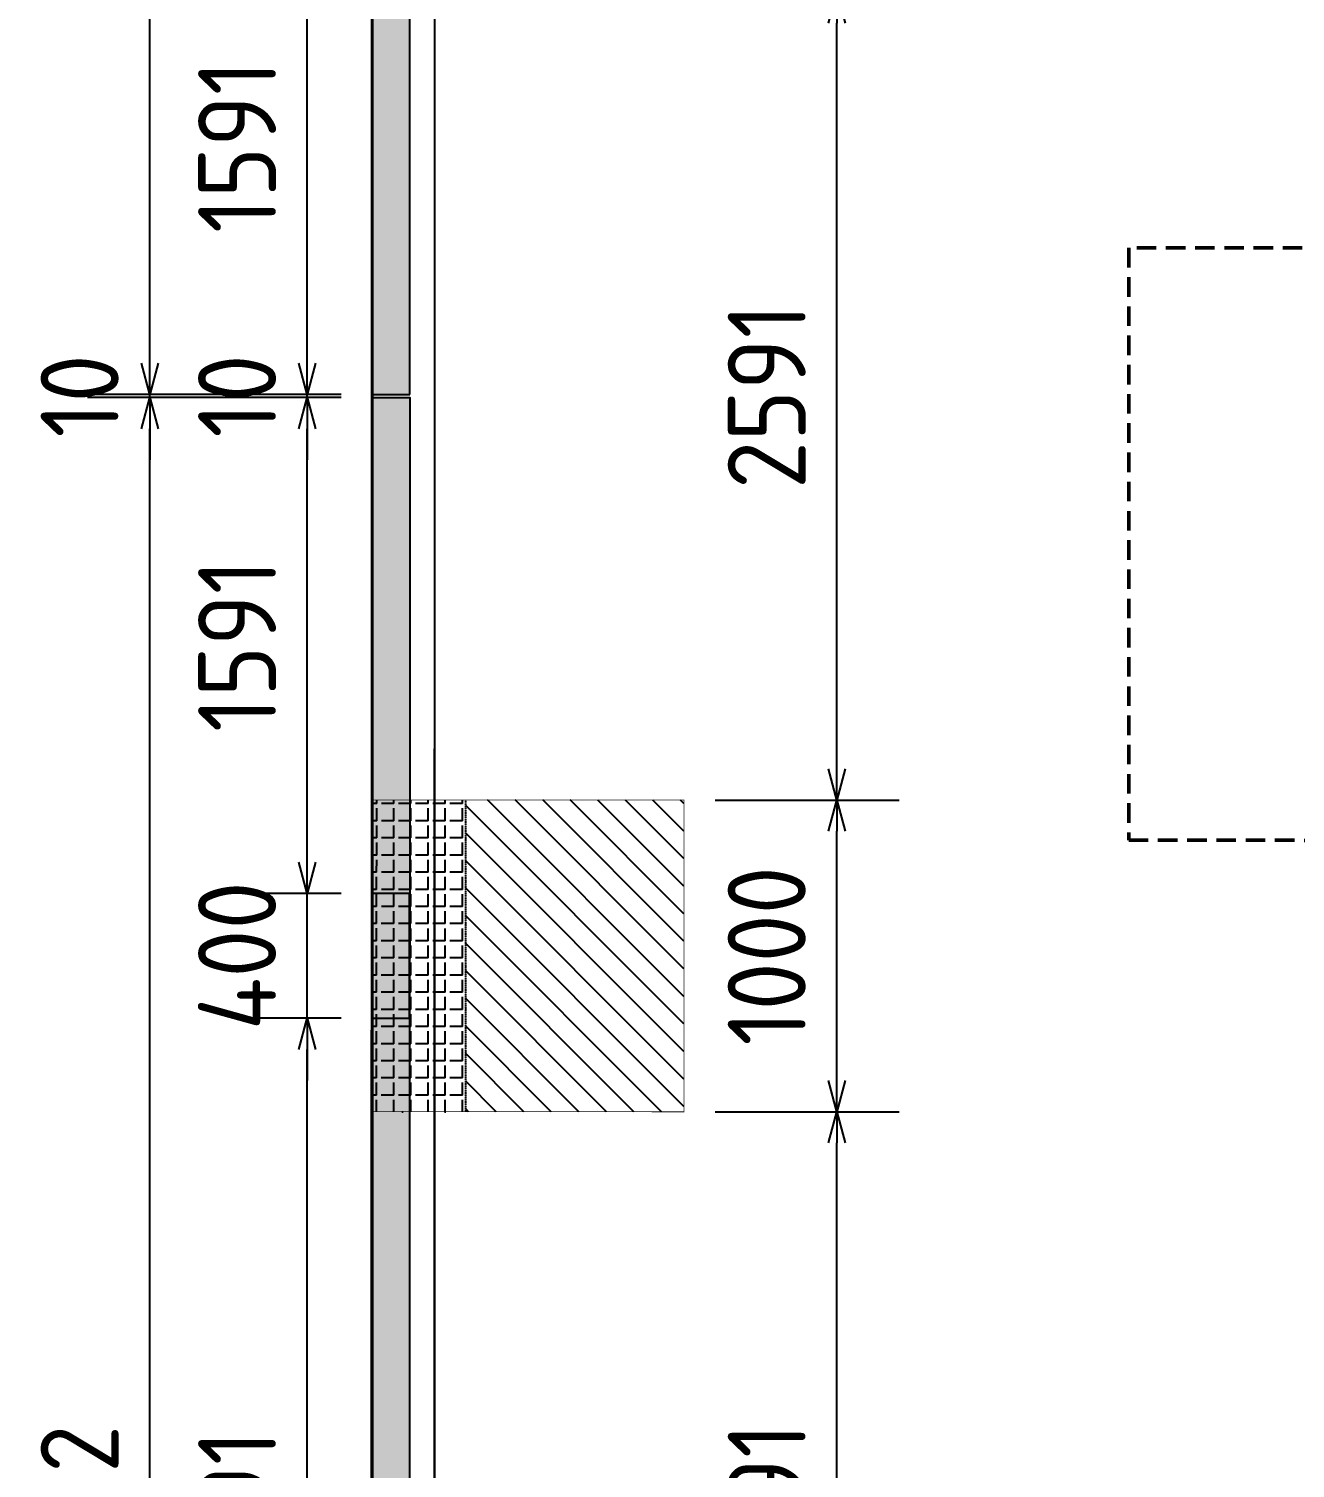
# Model space of a CAD drawing. Header units: centimetres. Extents: x -6122352 to 6876996, y -1694241 to 2592194.
# Drawn here: x 3331 to 7393, y -50972 to -46355 of the extents above; entities that cross this region are included whole.
import ezdxf
from ezdxf.xclip import XClip

# ---------------------------------------------------------------- set-up
doc = ezdxf.new("R2010")
doc.units = ezdxf.units.CM
doc.header["$MEASUREMENT"] = 0
doc.header["$XCLIPFRAME"] = 2
doc.header["$PDMODE"] = 66
doc.header["$PDSIZE"] = 100
doc.linetypes.add('CENTER', pattern=[2, 1.25, -0.25, 0.25, -0.25])
doc.linetypes.add('DASHED2', pattern=[0.375, 0.25, -0.125])
doc.layers.get('Defpoints').update_dxf_attribs({"color": 255, "linetype": 'CENTER'})
for name, color, linetype, lineweight, true_color in [('08-Compound Wall-2', 6, 'Continuous', 25, 0xff00ff), ('23585-XR-AR-DAMAC PLOT LIMITS$0$1-End units', 7, 'Continuous', 5, 0xf8991e), ('23585-XR-AR-DAMAC PLOT LIMITS$0$1-Open Space', 7, 'Continuous', 5, 0x90cf5a)]:
    doc.layers.add(name, color=color, linetype=linetype, lineweight=lineweight, true_color=true_color)
doc.layers.add('@ Foundations', color=4, linetype='DASHED2', lineweight=50)
doc.layers.add('A-ANNO-TEXT', color=3, linetype='Continuous', lineweight=25)
for name, color, linetype in [('@MI-FOOTINGS', 7, 'Continuous'), ('@MI-MEP', 7, 'Continuous'), ('@MI-REF LAYER', 7, 'Continuous'), ('@MI-TYPE-01', 30, 'Continuous'), ('@MI-TYPE-02', 6, 'Continuous')]:
    doc.layers.add(name, color=color, linetype=linetype)
doc.styles.add('Schueco-BEMSTIL', font='isocpeur.ttf', dxfattribs={"width": 0.9})
doc.styles.get("Standard").update_dxf_attribs({"font": 'arial.ttf'})
doc.dimstyles.new('MI- JWC-TXT-2.5 MM', dxfattribs={"dimscale": 1.5, "dimtxt": 2.5, "dimasz": 1, "dimexe": 2, "dimexo": 1, "dimgap": 1, "dimtad": 1, "dimdec": 0, "dimdsep": 46, "dimtxsty": 'Schueco-BEMSTIL', "dimblk": 'OPEN30', "dimcen": 0, "dimdle": 2, "dimclrd": 140, "dimclre": 8, "dimclrt": 40, "dimadec": 0, "dimazin": 2, "dimtfac": 1, "dimtdec": 0, "dimtix": 1, "dimtmove": 2, "dimatfit": 3, "dimldrblk": 'OPEN', "dimfxl": 2, "dimlwd": -1, "dimlwe": -1, "dimarcsym": 0})
doc.dimstyles.get("Standard").update_dxf_attribs({"dimtxt": 5, "dimasz": 0.5, "dimexe": 0.18, "dimexo": 0.0625, "dimgap": 0.09, "dimtad": 0, "dimtih": 1, "dimtoh": 1, "dimdec": 0, "dimzin": 0, "dimdsep": 46, "dimtxsty": 'Standard', "dimcen": 0.09, "dimadec": 0, "dimazin": 0, "dimtfac": 1, "dimtdec": 0, "dimtofl": 0, "dimtmove": 0, "dimatfit": 3, "dimfxl": 1, "dimtolj": 1, "dimtzin": 0, "dimarcsym": 0})

# ---------------------------------------------------------------- blocks, each defined once
blk = doc.blocks.new('23585-XR-AR-BOUNDARY WALLS AND SETBACKS')
at = {"layer": '08-Compound Wall-2'}
for points in [[(496471.9828066686, 2768886.552495335), (496454.3613728855, 2768902.698704648), (496448.2474295651, 2768896.026142977), (496444.194029939, 2768891.602343387), (496440.1406299394, 2768887.178543386), (496436.0870282789, 2768882.754741575), (496432.0336299395, 2768878.330943386), (496425.9859410261, 2768871.730601268), (496443.6068155895, 2768855.584157711)], [(496425.7770999984, 2768871.650699998), (496443.4716999984, 2768855.436699999), (496443.6068136537, 2768855.584159486)]]:
    blk.add_lwpolyline(points, dxfattribs=at)
blk = doc.blocks.new('A$C9d9485f6')
at = {"layer": 'A-ANNO-TEXT', "rotation": 312.4881850805905}
blk.add_blockref('23585-XR-AR-BOUNDARY WALLS AND SETBACKS', (-2377088.534775567, -1504219.252137818), dxfattribs=at)
blk = doc.blocks.new('23585-XR-AR-DAMAC PLOT LIMITS')
at = {"layer": '23585-XR-AR-DAMAC PLOT LIMITS$0$1-End units', "color": 251, "true_color": 0x636466}
blk.add_lwpolyline([(496449.6551000001, 2768862.1851), (496443.4716999996, 2768855.436699999), (496425.7770999996, 2768871.650699999), (496431.9599000001, 2768878.398499999)], close=True, dxfattribs=at)
at = {"layer": '23585-XR-AR-DAMAC PLOT LIMITS$0$1-Open Space', "color": 251, "true_color": 0x636466}
blk.add_lwpolyline([(496425.7770999996, 2768871.650699999), (496443.4716999996, 2768855.436699999), (496442.1381000001, 2768853.9813), (496435.5941000003, 2768854.147299999, 0.08578869217651659), (496406.8481000001, 2768878.7903), (496405.8706999999, 2768885.451099999), (496408.0817, 2768887.8641)], format="xyb", close=True, dxfattribs=at)
blk = doc.blocks.new('A$Cf093b529')
at = {"layer": 'A-ANNO-TEXT'}
blk.add_blockref('23585-XR-AR-DAMAC PLOT LIMITS', (-495391.9901121984, -2768603.441896566), dxfattribs=at)
blk = doc.blocks.new('23585-XR-AR-MALDIVE-2$0$TH_4')
at = {"layer": '@ Foundations', "linetype": 'DASHED2', "ltscale": 0.25}
blk.add_lwpolyline([(495795.5804292943, 2769147.704669024), (495796.9804292943, 2769147.704669024), (495796.9804292943, 2769149.604669025), (495795.5804292943, 2769149.604669025)], close=True, dxfattribs=at)
blk = doc.blocks.new('A$C99e3be07')
at = {"color": 1, "true_color": 0xeb0000, "const_width": 0.009999999999999998}
blk.add_lwpolyline([(33.15261128824204, 3.377650864422321e-05), (27.1526064556092, 0), (21.15274908207357, 0.0001013374421745539), (15.15289170667529, 0.0002026737201958895), (9.152886874508113, 0.0001688962802290916), (0, 0.0001440956257283688), (0.0005651502870023251, 23.99999127932824), (9.152604304719716, 24.00005311449058), (15.15260913828388, 24.00008689239621), (21.15274908486754, 23.9999732109718), (27.1527539184317, 24.00000698887743), (33.1527587515302, 24.00004076538607), (42.30295500764623, 24.00004155770876), (42.30280754435807, 3.456883132457733e-05)], close=True, dxfattribs=at)
blk = doc.blocks.new('*D719')
at = {"color": 0, "lineweight": -2, "transparency": 16777216}
for p, q in [((494317.6693362494, 2767878.495756609), (494317.6693362494, 2767879.157491406)), ((494320.6713746168, 2767878.495903706), (494320.6713746168, 2767879.157491406)), ((494320.4913746168, 2767878.977491406), (494317.8493362493, 2767878.977491406))]:
    blk.add_line(p, q, dxfattribs=at)
at = {"color": 0, "transparency": 16777216}
for points in [[(494317.8493362493, 2767879.007491406), (494317.8493362493, 2767878.947491406), (494317.6693362494, 2767878.977491406)], [(494320.4913746168, 2767879.007491406), (494320.4913746168, 2767878.947491406), (494320.6713746168, 2767878.977491406)]]:
    blk.add_solid(points, dxfattribs=at)
at = {"layer": 'Defpoints', "color": 0, "transparency": 16777216}
for p in [(494317.6693362494, 2767878.977491406), (494317.6693362494, 2767878.433256609), (494320.6713746168, 2767878.433403706, -6.023709925233206e-09)]:
    blk.add_point(p, dxfattribs=at)
at = {"color": 0, "transparency": 16777216, "insert": (494319.1703554331, 2767879.17097026), "char_height": 0.2, "attachment_point": 5}
blk.add_mtext('\\A1;SET BACK   3.00', dxfattribs=at)
blk = doc.blocks.new('RCC COPING')
at = {"layer": '@MI-TYPE-01', "transparency": 33554679}
h = blk.add_hatch(color=8, dxfattribs=at)
h.dxf.hatch_style = 1
h.paths.add_polyline_path([(60.00000000000364, 200), (-59.99999999999636, 200), (-59.99999999999636, -200), (60.00000000000364, -200)])
at = {"layer": '@MI-TYPE-01', "color": 30}
blk.add_lwpolyline([(-59.99999999999636, 200), (60.00000000000364, 200), (60.00000000000364, -200), (-59.99999999999636, -200)], close=True, dxfattribs=at)
blk = doc.blocks.new('31309MM')
at = {"layer": '@MI-TYPE-01', "transparency": 33554679}
h = blk.add_hatch(color=30, dxfattribs=at)
h.dxf.hatch_style = 1
h.paths.add_polyline_path([(0, 120.0000000000582), (5581.866123049753, 120.0000000000582), (5581.866123049753, 0), (0, 0)])
h.paths.add_polyline_path([(5591.866123044863, -1.164153218269348e-10), (12763.97374439728, -1.164153218269348e-10), (12763.97374439752, 120.0000000000582), (5591.866123044863, 120)])
h.paths.add_polyline_path([(12773.97374439193, 120), (18355.62019030144, 119.9999999999418), (18355.62019030168, -0.1500736206653528), (12773.97374439193, -0.1500736207235605)])
h.paths.add_polyline_path([(18365.71023449278, -0.1500736205489375), (23537.39638165059, -0.1500736205489375), (23537.39638165035, 119.9999999999418), (18365.71023449278, 119.9999999999418)])
h.paths.add_polyline_path([(23547.39638164593, 120), (30719.50400295644, 120), (30719.50400295644, -5.820766091346741e-11), (23547.39638164593, -5.820766091346741e-11)])
h.paths.add_polyline_path([(30729.50400295085, 0), (36309.33053738088, -5.820766091346741e-11), (36309.33053738088, 119.9999662167393), (30729.50400295109, 119.9999662167975)])
at = {"layer": '@MI-TYPE-01', "color": 30}
for points in [[(5591.866123044863, -1.164153218269348e-10), (12763.97374439728, -1.164153218269348e-10), (12763.97374439752, 120.0000000000582), (5591.866123044863, 120)], [(12773.97374439193, 120), (18355.62019030144, 119.9999999999418), (18355.62019030168, -0.1500736206653528), (12773.97374439193, -0.1500736207235605)]]:
    blk.add_lwpolyline(points, close=True, dxfattribs=at)
at = {"layer": '@MI-TYPE-01', "color": 240, "true_color": 0xed1f24, "rotation": 89.95700707059105}
blk.add_blockref('RCC COPING', (10973.22624817607, 59.99998310831143), dxfattribs=at)
blk = doc.blocks.new('A$Ceca04276')
at = {"layer": '@MI-TYPE-01', "color": 30, "rotation": 89.98971944707202}
blk.add_blockref('31309MM', (0.4863932078296784, 9.943239066810747), dxfattribs=at)
blk = doc.blocks.new('T1-FOOTING')
at = {"transparency": 33554679}
h = blk.add_hatch(dxfattribs=at)
h.set_pattern_fill('ANGLE', color=256, scale=500)
h.set_pattern_definition([(0, (0, 0), (0, 137.5), [100, -37.5]), (90, (0, 0), (-137.5, 8.419446744138054e-15), [100, -37.5])])
h.paths.add_polyline_path([(-500, -300.0000000000218), (499.9999999999964, -300.0000000000218), (499.9999999999964, -1.818989403545856e-11), (-500, -1.818989403545856e-11)])
h.paths.add_polyline_path([(-499.75, -299.7500000000218), (499.7499999999964, -299.7500000000218), (499.7499999999964, -0.2500000000181899), (-499.75, -0.2500000000181899)], flags=16)
h = blk.add_hatch(dxfattribs=at)
h.set_pattern_fill('ANGLE', color=8, scale=200)
h.set_pattern_definition([(0, (0, 0), (0, 55.00000000000001), [40, -15]), (90, (0, 0), (-55.00000000000001, 3.367778697655222e-15), [40, -15])])
h.paths.add_polyline_path([(500.0000000000025, -300.0000000000218), (500.0000000000035, -1.818989403545856e-11), (-500, -1.816147232602816e-11), (-499.9999999999989, -300.0000000000291)])
h = blk.add_hatch(dxfattribs=at)
h.set_pattern_fill('ANSI31', color=8, scale=500)
h.set_pattern_definition([(45, (0, 0), (-44.19417382415922, 44.19417382415922), [])])
h.paths.add_polyline_path([(500, -1000.000000000015), (500.0000000000025, -300.0000000000218), (-499.9999999999989, -300.000000000029), (-499.9999999999964, -1000.000000000011)])
at = {"layer": '@MI-TYPE-01', "color": 240, "linetype": 'DASHED2', "true_color": 0xed1f24}
blk.add_line((-500.0000000000073, -300.0000000000291), (499.9999999999964, -300.0000000000218), dxfattribs=at)
at = {"layer": '@MI-TYPE-01', "color": 240, "true_color": 0xed1f24, "const_width": 2.5}
blk.add_lwpolyline([(-500, -1.818989403545856e-11), (500.0000000000036, -1.818989403545856e-11), (500, -1000.000000000015), (-499.9999999999964, -1000.000000000011)], close=True, dxfattribs=at)
blk = doc.blocks.new('_Open30')
at = {"color": 0, "linetype": 'ByBlock', "lineweight": -2}
for p, q in [((-1, 0.26794919), (0, 0)), ((0, 0), (-1, -0.26794919)), ((0, 0), (-1, 0))]:
    blk.add_line(p, q, dxfattribs=at)
blk = doc.blocks.new('*D890')
at = {"color": 8, "transparency": 16777216}
for p, q in [((-105.533126522616, -29389.36202277175), (-919.3445929939924, -29389.36202277175)), ((-106.8108957201691, -36561.4695303017), (-919.3445929939908, -36561.4695303017))]:
    blk.add_line(p, q, dxfattribs=at)
at = {"color": 140, "transparency": 16777216}
blk.add_line((-719.3445929939907, -36461.4695303017), (-719.3445929939921, -29489.36202277175), dxfattribs=at)
at = {"layer": 'Defpoints', "color": 0, "transparency": 16777216}
for p in [(-719.3445929939923, -29389.36202277175), (-5.533126522615922, -29389.36202277175), (-6.810895720169051, -36561.4695303017)]:
    blk.add_point(p, dxfattribs=at)
at = {"color": 140, "transparency": 16777216, "xscale": 100, "yscale": 100, "zscale": 100}
for p, rotation in [((-719.3445929939923, -29389.36202277175), 90), ((-719.3445929939907, -36561.4695303017), 270)]:
    blk.add_blockref('_Open30', p, dxfattribs=dict(at, rotation=rotation))
at = {"color": 40, "transparency": 16777216, "insert": (-944.3445929940007, -32975.41577653672), "char_height": 250, "attachment_point": 5, "rotation": 90, "style": 'Schueco-BEMSTIL'}
blk.add_mtext('7172', dxfattribs=at)
blk = doc.blocks.new('_Open')
at = {"color": 0, "linetype": 'ByBlock', "lineweight": -2}
for p, q in [((-1, 0.1666666666666667), (0, 0)), ((-1, -0.1666666666666667), (0, 0)), ((0, 0), (-1, 0))]:
    blk.add_line(p, q, dxfattribs=at)
blk = doc.blocks.new('*D891')
at = {"color": 140, "transparency": 16777216}
for p, q in [((-719.3445929939936, -29279.36199619898), (-719.3445929939936, -29179.36199619898)), ((-719.3445929939936, -29389.36202277175), (-719.3445929939936, -29379.36199619898)), ((-719.3445929939935, -29489.36202277175), (-719.3445929939935, -29589.36202277175))]:
    blk.add_line(p, q, dxfattribs=at)
at = {"color": 8, "transparency": 16777216}
for p, q in [((-105.6814185596612, -29379.36199619898), (-919.3445929939937, -29379.36199619898)), ((-105.5331265226171, -29389.36202277175), (-919.3445929939937, -29389.36202277175))]:
    blk.add_line(p, q, dxfattribs=at)
at = {"layer": 'Defpoints', "color": 0, "transparency": 16777216}
for p in [(-719.3445929939936, -29379.36199619898), (-5.681418559661211, -29379.36199619898), (-5.533126522617088, -29389.36202277175)]:
    blk.add_point(p, dxfattribs=at)
at = {"color": 140, "transparency": 16777216, "xscale": 100, "yscale": 100, "zscale": 100}
for p, rotation in [((-719.3445929939936, -29379.36199619898), 270), ((-719.3445929939936, -29389.36202277175), 90)]:
    blk.add_blockref('_Open30', p, dxfattribs=dict(at, rotation=rotation))
at = {"color": 40, "transparency": 16777216, "insert": (-944.3445929940018, -29384.36200948536), "char_height": 250, "attachment_point": 5, "rotation": 90, "style": 'Schueco-BEMSTIL'}
blk.add_mtext('10', dxfattribs=at)
blk = doc.blocks.new('*D892')
at = {"color": 8, "transparency": 16777216}
for p, q in [((-104.6870032860746, -23797.71563887077), (-919.3445929939952, -23797.71563887077)), ((-105.6814185596612, -29379.36199619898), (-919.344592993994, -29379.36199619898))]:
    blk.add_line(p, q, dxfattribs=at)
at = {"color": 140, "transparency": 16777216}
blk.add_line((-719.3445929939938, -29279.36199619898), (-719.344592993995, -23897.71563887077), dxfattribs=at)
at = {"layer": 'Defpoints', "color": 0, "transparency": 16777216}
for p in [(-719.3445929939951, -23797.71563887077), (-4.687003286074557, -23797.71563887077), (-5.681418559661211, -29379.36199619898)]:
    blk.add_point(p, dxfattribs=at)
at = {"color": 140, "transparency": 16777216, "xscale": 100, "yscale": 100, "zscale": 100}
for p, rotation in [((-719.3445929939951, -23797.71563887077), 90), ((-719.3445929939938, -29379.36199619898), 270)]:
    blk.add_blockref('_Open30', p, dxfattribs=dict(at, rotation=rotation))
at = {"color": 40, "transparency": 16777216, "insert": (-944.3445929940018, -26588.53881753487), "char_height": 250, "attachment_point": 5, "rotation": 90, "style": 'Schueco-BEMSTIL'}
blk.add_mtext('5582', dxfattribs=at)
blk = doc.blocks.new('*D902')
at = {"color": 8, "transparency": 16777216}
for p, q in [((-105.7377287432399, -31380.15447991655), (-414.3153052969108, -31380.15447991655)), ((-106.6063505948771, -34570.99754911532), (-414.3153052969101, -34570.99754911532))]:
    blk.add_line(p, q, dxfattribs=at)
at = {"color": 140, "transparency": 16777216}
blk.add_line((-214.3153052969101, -34470.99754911532), (-214.3153052969108, -31480.15447991655), dxfattribs=at)
at = {"layer": 'Defpoints', "color": 0, "transparency": 16777216}
for p in [(-214.3153052969108, -31380.15447991655), (-5.737728743239858, -31380.15447991655), (-6.606350594877096, -34570.99754911532)]:
    blk.add_point(p, dxfattribs=at)
at = {"color": 140, "transparency": 16777216, "xscale": 100, "yscale": 100, "zscale": 100}
for p, rotation in [((-214.3153052969108, -31380.15447991655), 90), ((-214.3153052969101, -34570.99754911532), 270)]:
    blk.add_blockref('_Open30', p, dxfattribs=dict(at, rotation=rotation))
at = {"color": 40, "transparency": 16777216, "insert": (-439.3153052969197, -32975.57601451593), "char_height": 250, "attachment_point": 5, "rotation": 90, "style": 'Schueco-BEMSTIL'}
blk.add_mtext('3191', dxfattribs=at)
blk = doc.blocks.new('*D903')
at = {"color": 140, "transparency": 16777216}
for p, q in [((-214.3153052969115, -30880.15445952776), (-214.3153052969115, -30780.15445952776)), ((-214.3153052969114, -31380.15447991655), (-214.3153052969114, -30980.15445952776)), ((-214.3153052969113, -31480.15447991655), (-214.3153052969113, -31580.15447991655))]:
    blk.add_line(p, q, dxfattribs=at)
at = {"color": 8, "transparency": 16777216}
for p, q in [((-105.8165391141393, -30980.15445952776), (-414.3153052969115, -30980.15445952776)), ((-105.7377287432404, -31380.15447991655), (-414.3153052969114, -31380.15447991655))]:
    blk.add_line(p, q, dxfattribs=at)
at = {"layer": 'Defpoints', "color": 0, "transparency": 16777216}
for p in [(-214.3153052969114, -30980.15445952776), (-5.81653911413927, -30980.15445952776), (-5.737728743240327, -31380.15447991655)]:
    blk.add_point(p, dxfattribs=at)
at = {"color": 140, "transparency": 16777216, "xscale": 100, "yscale": 100, "zscale": 100}
for p, rotation in [((-214.3153052969114, -30980.15445952776), 270), ((-214.3153052969114, -31380.15447991655), 90)]:
    blk.add_blockref('_Open30', p, dxfattribs=dict(at, rotation=rotation))
at = {"color": 40, "transparency": 16777216, "insert": (-439.3153052969202, -31180.15446972215), "char_height": 250, "attachment_point": 5, "rotation": 90, "style": 'Schueco-BEMSTIL'}
blk.add_mtext('400', dxfattribs=at)
blk = doc.blocks.new('*D1342')
at = {"color": 8, "transparency": 16777216}
for p, q in [((-105.533126522615, -29389.36202277175), (-414.3153052969141, -29389.36202277175)), ((-105.8165391141376, -30980.15445952776), (-414.3153052969136, -30980.15445952776))]:
    blk.add_line(p, q, dxfattribs=at)
at = {"color": 140, "transparency": 16777216}
blk.add_line((-214.3153052969136, -30880.15445952776), (-214.3153052969139, -29489.36202277175), dxfattribs=at)
at = {"layer": 'Defpoints', "color": 0, "transparency": 16777216}
for p in [(-214.3153052969139, -29389.36202277175), (-5.533126522615015, -29389.36202277175), (-5.816539114137551, -30980.15445952776)]:
    blk.add_point(p, dxfattribs=at)
at = {"color": 140, "transparency": 16777216, "xscale": 100, "yscale": 100, "zscale": 100}
for p, rotation in [((-214.3153052969139, -29389.36202277175), 90), ((-214.3153052969136, -30980.15445952776), 270)]:
    blk.add_blockref('_Open30', p, dxfattribs=dict(at, rotation=rotation))
at = {"color": 40, "transparency": 16777216, "insert": (-439.3153052969223, -30184.75824114975), "char_height": 250, "attachment_point": 5, "rotation": 90, "style": 'Schueco-BEMSTIL'}
blk.add_mtext('1591', dxfattribs=at)
blk = doc.blocks.new('*D879')
at = {"color": 140, "transparency": 16777216}
for p, q in [((-214.3153052969102, -29279.36199619898), (-214.3153052969103, -29179.36199619898)), ((-214.3153052969102, -29389.36202277175), (-214.3153052969102, -29379.36199619898)), ((-214.3153052969102, -29489.36202277175), (-214.3153052969102, -29589.36202277175))]:
    blk.add_line(p, q, dxfattribs=at)
at = {"color": 8, "transparency": 16777216}
for p, q in [((-105.6814185596592, -29379.36199619898), (-414.3153052969103, -29379.36199619898)), ((-105.533126522615, -29389.36202277175), (-414.3153052969103, -29389.36202277175))]:
    blk.add_line(p, q, dxfattribs=at)
at = {"layer": 'Defpoints', "color": 0, "transparency": 16777216}
for p in [(-214.3153052969102, -29379.36199619898), (-5.681418559659135, -29379.36199619898), (-5.533126522615015, -29389.36202277175)]:
    blk.add_point(p, dxfattribs=at)
at = {"color": 140, "transparency": 16777216, "xscale": 100, "yscale": 100, "zscale": 100}
for p, rotation in [((-214.3153052969102, -29379.36199619898), 270), ((-214.3153052969102, -29389.36202277175), 90)]:
    blk.add_blockref('_Open30', p, dxfattribs=dict(at, rotation=rotation))
at = {"color": 40, "transparency": 16777216, "insert": (-439.3153052969185, -29384.36200948536), "char_height": 250, "attachment_point": 5, "rotation": 90, "style": 'Schueco-BEMSTIL'}
blk.add_mtext('10', dxfattribs=at)
blk = doc.blocks.new('*D880')
at = {"color": 8, "transparency": 16777216}
for p, q in [((-105.0978907758703, -27788.74947645192), (-414.3153052969107, -27788.74947645192)), ((-105.6814185596592, -29379.36199619898), (-414.3153052969104, -29379.36199619898))]:
    blk.add_line(p, q, dxfattribs=at)
at = {"color": 140, "transparency": 16777216}
blk.add_line((-214.3153052969103, -29279.36199619898), (-214.3153052969107, -27888.74947645192), dxfattribs=at)
at = {"layer": 'Defpoints', "color": 0, "transparency": 16777216}
for p in [(-214.3153052969107, -27788.74947645192), (-5.09789077587026, -27788.74947645192), (-5.681418559659135, -29379.36199619898)]:
    blk.add_point(p, dxfattribs=at)
at = {"color": 140, "transparency": 16777216, "xscale": 100, "yscale": 100, "zscale": 100}
for p, rotation in [((-214.3153052969107, -27788.74947645192), 90), ((-214.3153052969103, -29379.36199619898), 270)]:
    blk.add_blockref('_Open30', p, dxfattribs=dict(at, rotation=rotation))
at = {"color": 40, "transparency": 16777216, "insert": (-439.3153052969186, -28584.05573632544), "char_height": 250, "attachment_point": 5, "rotation": 90, "style": 'Schueco-BEMSTIL'}
blk.add_mtext('1591', dxfattribs=at)
blk = doc.blocks.new('*D1353')
at = {"color": 8, "transparency": 16777216}
for p, q in [((1094.060143939686, -31680.3298448127), (1684.684925263749, -31680.3298448127)), ((1093.595745978179, -34271.17286393992), (1684.68492526375, -34271.17286393992))]:
    blk.add_line(p, q, dxfattribs=at)
at = {"color": 140, "transparency": 16777216}
blk.add_line((1484.68492526375, -34171.17286393992), (1484.684925263749, -31780.3298448127), dxfattribs=at)
at = {"layer": 'Defpoints', "color": 0, "transparency": 16777216}
for p in [(994.0601439396855, -31680.3298448127), (1484.684925263749, -31680.3298448127), (993.5957459781789, -34271.17286393992)]:
    blk.add_point(p, dxfattribs=at)
at = {"color": 140, "transparency": 16777216, "xscale": 100, "yscale": 100, "zscale": 100}
for p, rotation in [((1484.684925263749, -31680.3298448127), 90), ((1484.68492526375, -34271.17286393992), 270)]:
    blk.add_blockref('_Open30', p, dxfattribs=dict(at, rotation=rotation))
at = {"color": 40, "transparency": 16777216, "insert": (1259.68492526374, -32975.7513543763), "char_height": 250, "attachment_point": 5, "rotation": 90, "style": 'Schueco-BEMSTIL'}
blk.add_mtext('2591', dxfattribs=at)
blk = doc.blocks.new('*D1354')
at = {"color": 8, "transparency": 16777216}
for p, q in [((1094.23548382067, -30680.32986018474), (1684.68492526375, -30680.32986018474)), ((1094.060143939686, -31680.3298448127), (1684.68492526375, -31680.3298448127))]:
    blk.add_line(p, q, dxfattribs=at)
at = {"color": 140, "transparency": 16777216}
blk.add_line((1484.68492526375, -31580.3298448127), (1484.684925263749, -30780.32986018474), dxfattribs=at)
at = {"layer": 'Defpoints', "color": 0, "transparency": 16777216}
for p in [(994.23548382067, -30680.32986018474), (1484.684925263749, -30680.32986018474), (994.0601439396855, -31680.3298448127)]:
    blk.add_point(p, dxfattribs=at)
at = {"color": 140, "transparency": 16777216, "xscale": 100, "yscale": 100, "zscale": 100}
for p, rotation in [((1484.684925263749, -30680.32986018474), 90), ((1484.68492526375, -31680.3298448127), 270)]:
    blk.add_blockref('_Open30', p, dxfattribs=dict(at, rotation=rotation))
at = {"color": 40, "transparency": 16777216, "insert": (1259.684925263741, -31180.32985249871), "char_height": 250, "attachment_point": 5, "rotation": 90, "style": 'Schueco-BEMSTIL'}
blk.add_mtext('1000', dxfattribs=at)
blk = doc.blocks.new('*D1355')
at = {"color": 8, "transparency": 16777216}
for p, q in [((1093.392966607353, -28088.9246097128), (1684.684925263749, -28088.9246097128)), ((1094.23548382067, -30680.32986018474), (1684.68492526375, -30680.32986018474))]:
    blk.add_line(p, q, dxfattribs=at)
at = {"color": 140, "transparency": 16777216}
blk.add_line((1484.68492526375, -30580.32986018474), (1484.684925263749, -28188.9246097128), dxfattribs=at)
at = {"layer": 'Defpoints', "color": 0, "transparency": 16777216}
for p in [(993.3929666073532, -28088.9246097128), (1484.684925263749, -28088.9246097128), (994.23548382067, -30680.32986018474)]:
    blk.add_point(p, dxfattribs=at)
at = {"color": 140, "transparency": 16777216, "xscale": 100, "yscale": 100, "zscale": 100}
for p, rotation in [((1484.684925263749, -28088.9246097128), 90), ((1484.68492526375, -30680.32986018474), 270)]:
    blk.add_blockref('_Open30', p, dxfattribs=dict(at, rotation=rotation))
at = {"color": 40, "transparency": 16777216, "insert": (1259.684925263741, -29384.62723494876), "char_height": 250, "attachment_point": 5, "rotation": 90, "style": 'Schueco-BEMSTIL'}
blk.add_mtext('2591', dxfattribs=at)
blk = doc.blocks.new('A$C74e00340')
at = {"color": 1, "true_color": 0xeb0000, "const_width": 0.01}
blk.add_lwpolyline([(36.77247674774844, -15.13719563186169), (30.7724719151156, -15.1372294081375), (24.77261454157997, -15.13712807092816), (18.77275716618169, -15.13702673465014), (12.77275233401451, -15.13706051185727), (3.6198654595064, -15.13708531297743), (3.620430609793402, 8.862761870957911), (12.77246976422612, 8.862823706120253), (18.77247459779028, 8.862857484258711), (24.77261454437394, 8.862743802368641), (30.7726193779381, 8.8627775805071), (36.7726242110366, 8.862811356782913), (45.92282046715263, 8.862812149338424), (45.92267300386447, -15.13719483930618)], close=True, dxfattribs=at)
dim = blk.add_linear_dim(base=(3.620321081660222, 4.755741483066231), p1=(6.622359449102078, 4.211653782986104, -6.023709925233206e-09), p2=(3.620321081660222, 4.211506686173379), text='SET BACK   <>', dimstyle='Standard', override={"dimtxt": 0.2, "dimtad": 1, "dimtih": 0, "dimdec": 2})
dim.commit()
dim.dimension.update_dxf_attribs({"geometry": '*D719', "text_midpoint": (5.12134026538115, 4.949220336973667), "insert": (-494314.0490151677, -2767874.221749923)})
blk = doc.blocks.new('T1-PARTITION PLAN')
at = {"layer": '@MI-FOOTINGS', "color": 240, "true_color": 0xed1f24, "rotation": 89.98995376478538}
blk.add_blockref('T1-FOOTING', (-5.852170747821219, -31180.15451261768), dxfattribs=at)
at = {"layer": '@MI-TYPE-02', "xscale": -1, "rotation": 359.9795117387576}
blk.add_blockref('A$Ceca04276', (-7.324294468271546, -42163.27897696203), dxfattribs=at)
for base, p1, p2, picture, middle in [((-719.3445929939951, -23797.71563887077), (-5.681418559661209, -29379.36199619896), (-4.687003286074555, -23797.71563887077), '*D892', (-944.3445929940018, -26588.53881753487)), ((-214.3153052969107, -27788.74947645192), (-5.681418559659133, -29379.36199619896), (-5.097890775870258, -27788.7494764519), '*D880', (-439.3153052969186, -28584.05573632544)), ((1484.684925263749, -28088.9246097128), (994.2354838206695, -30680.32986018472), (993.3929666073527, -28088.92460971278), '*D1355', (1259.684925263741, -29384.62723494876)), ((-719.3445929939936, -29379.36199619898), (-5.533126522617087, -29389.36202277174), (-5.681418559661209, -29379.36199619896), '*D891', (-944.3445929940018, -29384.36200948536)), ((-214.3153052969102, -29379.36199619898), (-5.533126522615014, -29389.36202277174), (-5.681418559659133, -29379.36199619896), '*D879', (-439.3153052969185, -29384.36200948536)), ((-719.3445929939923, -29389.36202277175), (-6.810895720169047, -36561.46953030169), (-5.533126522615921, -29389.36202277174), '*D890', (-944.3445929940007, -32975.41577653672)), ((-214.3153052969158, -29389.36202277175), (-5.816539114137549, -30980.15445952775), (-5.533126522615014, -29389.36202277174), '*D1342', (-439.3153052969223, -30184.75824114975)), ((-214.3153052969114, -30980.15445952776), (-5.737728743240325, -31380.15447991653), (-5.816539114139268, -30980.15445952775), '*D903', (-439.3153052969202, -31180.15446972215)), ((-214.3153052969108, -31380.15447991655), (-6.606350594877092, -34570.99754911531), (-5.737728743239856, -31380.15447991653), '*D902', (-439.3153052969197, -32975.57601451593))]:
    dim = blk.add_linear_dim(base=base, p1=p1, p2=p2, angle=90, dimstyle='MI- JWC-TXT-2.5 MM')
    dim.commit()
    dim.dimension.update_dxf_attribs({"geometry": picture, "text_midpoint": middle})
for base, p1, p2, picture, middle, set_off in [((1484.684925263704, -30680.32986018474), (994.0601439396394, -31680.32984481268), (994.2354838206238, -30680.32986018473), '*D1354', (1259.684925263695, -31180.32985249871), (-4.570210876408964e-11, -3.637978807091713e-12)), ((1484.684925263752, -31680.3298448127), (993.5957459781814, -34271.1728639399), (994.060143939688, -31680.32984481268), '*D1353', (1259.684925263743, -32975.7513543763), (2.955857780762017e-12, 0))]:
    dim = blk.add_linear_dim(base=base, p1=p1, p2=p2, angle=90, dimstyle='MI- JWC-TXT-2.5 MM')
    dim.commit()
    dim.dimension.update_dxf_attribs({"geometry": picture, "text_midpoint": middle, "insert": set_off})

msp = doc.modelspace()

# ---------------------------------------------------------------- block references
at = {"layer": '@MI-REF LAYER', "xscale": 1000, "yscale": 1000, "zscale": 1000}
msp.add_blockref('A$C9d9485f6', (-23958.95045533385, 48155.57226163784), dxfattribs=at)
at = {"layer": '@MI-REF LAYER', "xscale": 1000, "yscale": 1000, "zscale": 1000, "rotation": 312.4882903633292}
msp.add_blockref('A$Cf093b529', (-891608.7329339073, 539022.7201118186), dxfattribs=at)

# ---------------------------------------------------------------- next in the draw order: block references
at = {"layer": '@MI-REF LAYER'}
ref = msp.add_blockref('23585-XR-AR-MALDIVE-2$0$TH_4', (-496279777.8169057, -2769108698.086151), dxfattribs=dict(at, xscale=999.9999999999998, yscale=999.9999999999998, zscale=999.9999999999998, rotation=359.98983950651))
XClip(ref).set_block_clipping_path([(495835.39572674944, 2769154.443476159), (495826.30553093296, 2769154.413798146), (495820.30552665447, 2769154.4137643697), (495814.3055218209, 2769154.4137305906), (495808.305379417, 2769154.4138442734), (495802.30537704076, 2769154.4138104953), (495793.353489768, 2769154.4437513817), (495793.3527721728, 2769130.513902019), (495835.39557971875, 2769130.513791944)])

# ---------------------------------------------------------------- next in the draw order: block references
at = {"layer": '@MI-MEP', "color": 10, "xscale": 1000, "yscale": 1000, "zscale": 1000, "rotation": 359.9898395068178}
msp.add_blockref('A$C99e3be07', (4428.327598600954, -66148.88444038676), dxfattribs=at)
at = {"layer": '@MI-REF LAYER', "color": 10, "xscale": 1000, "yscale": 1000, "zscale": 1000, "rotation": 359.9898395064581}
msp.add_blockref('A$C74e00340', (811.1465425571641, -51011.01334451637), dxfattribs=at)
at = {"layer": '@MI-TYPE-01'}
msp.add_blockref('T1-PARTITION PLAN', (4437.926524152484, -18148.85899604219), dxfattribs=at)

doc.saveas('drawing.dxf')
